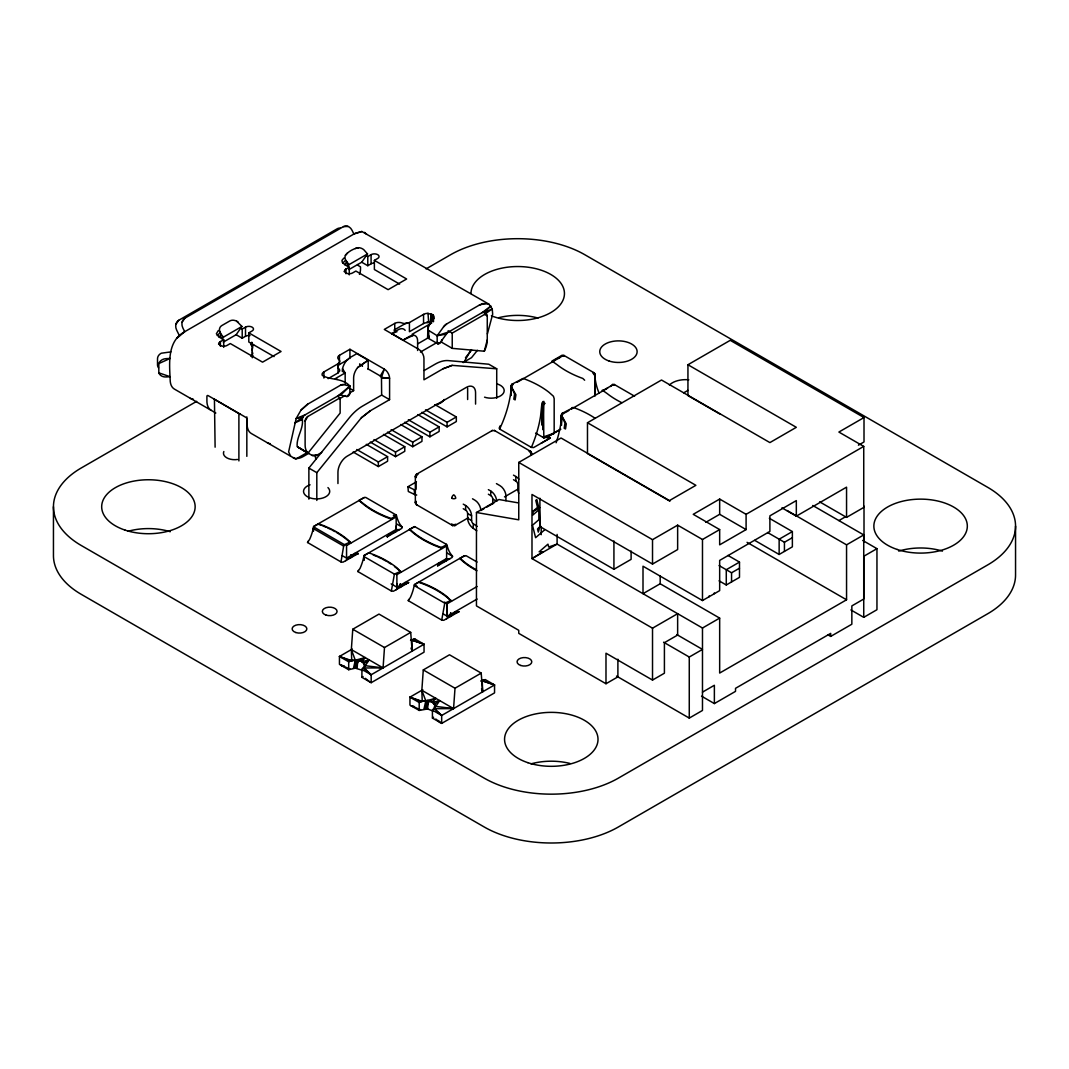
<?xml version="1.0" encoding="UTF-8"?>
<svg xmlns="http://www.w3.org/2000/svg" width="1069" height="1069" viewBox="0 0 1069 1069"><rect width="100%" height="100%" fill="white"/><g stroke="black" fill="none" stroke-linecap="round" stroke-linejoin="round"><path stroke-width="1.5" d="M863.739 617.347L863.739 556.294L876.954 548.664L876.954 609.718L863.739 617.347L850.897 609.931M510.822 395.463L511.583 384.426L523.102 378.439A93.457 53.958 0 0 1 548.985 392.296L553.435 396.252L554.17 398.657L554.17 433.159L553.435 434.134M561.185 424.901L561.933 413.503L573.465 407.516A93.457 53.958 0 0 1 594.939 418.166M363.901 560.303L363.914 555.626L414.625 526.603L446.882 544.615A40.809 26.778 -63.6 0 0 450.423 553.528L452.561 556.254L452.174 557.43L437.622 565.822L439.052 563.817L438.544 563.163M363.901 560.062L363.914 555.626L368.818 552.82L374.484 554.905A93.457 53.958 0 0 1 397.053 567.946L401.129 572.196A93.457 53.958 0 0 0 394.514 566.57M290.634 456.196L288.617 451.853L296.18 418.46L304.986 414.906L338.405 395.61A5.612 3.234 -60 0 1 340.677 395.116L346.81 396.532A2.806 1.617 -60 0 0 349.87 393.445L349.924 386.083C342.521 377.745 330.548 380.337 322.344 375.486A6.173 3.568 0 0 1 323.894 371.932L338.031 363.767L339.701 361.736A5.799 3.354 0 0 0 338.753 359.545A5.799 3.354 0 0 1 339.461 355.309L349.924 349.269L384.292 369.112A7.483 4.316 60 0 1 389.584 378.266L389.584 399.646L370.408 410.71L361.375 417.765L316.812 472.672L316.812 500.439M594.939 395.624L595.086 374.27L594.351 372.974L563.537 355.189L551.764 361.897M433.145 321.248L433.212 315.088L428.001 313.351A6.173 3.568 0 0 0 423.551 314.393L409.414 322.557L405.873 323.533A5.799 3.354 0 0 1 402.078 322.985A5.799 3.354 0 0 0 394.755 323.399L384.292 329.426L418.66 349.269A7.483 4.316 60 0 1 423.952 358.436L423.952 379.802L443.114 368.738L452.16 365.357L496.724 368.792L496.724 398.202M433.773 318.95L433.212 315.088L433.52 321.742M438.023 343.884L427.613 337.924L427.894 327.154L433.68 318.415L433.814 315.889M511.182 394.688L511.329 386.764L513.173 384.172L511.583 384.426M561.519 425.342L561.693 415.841L563.537 413.249L561.933 413.503M411.004 648.068L412.14 651.115L410.71 632.407L378.987 614.087L352.77 629.227L351.34 649.591L351.728 660.629L348.694 661.791L339.448 656.46L339.448 664.383L348.694 669.728L355.309 668.152L363.072 670.544M410.71 632.407L384.493 647.533L383.063 667.898L363.072 667.991L361.91 669.421L361.91 677.358L371.17 682.703L424.046 652.184L424.046 644.246L414.785 638.901L410.603 640.304L414.785 638.901M481.518 688.783L482.64 691.817L481.21 673.109L449.488 654.789L423.284 669.929L421.841 690.293L422.228 701.331L419.195 702.493L409.948 697.162L409.948 705.099L419.195 710.431L427.64 708.961L433.586 711.259M481.21 673.109L455.006 688.236L453.563 708.6L433.586 708.707L432.424 710.137L432.424 718.074L441.671 723.406L494.546 692.886L494.546 684.948L485.286 679.603L481.103 681.006L485.286 679.603M357.126 668.259L357.727 660.401L350.111 660.508L348.694 661.791L348.694 669.728M427.64 708.961L428.228 701.104L420.611 701.224L419.195 702.493L419.195 710.431M476.827 530.785L473.046 528.233L473.393 523.863A2.806 1.617 60 0 1 471.589 520.536L471.589 515.819A8.418 4.851 60 0 0 465.63 505.517L463.251 504.14M428.001 313.351L428.682 322.464L430.313 323.038L431.074 313.858L431.355 321.729M431.555 321.809L432.277 314.393L432.825 321.007M252.11 350.191L252.818 346.73L250.921 344.084L251.79 342.214M368.204 369.406L368.204 360.213L356.832 353.652L350.218 357.474A11.251 6.494 -60 0 0 342.534 368.711L342.267 371.25L345.167 372.934L345.167 384.145M531.373 447.39A87.057 50.858 -61.3 0 0 540.567 416.229L541.903 403.254L543.052 401.423L544.375 404.323L543.533 404.603L543.787 435.471L544.375 436.633L554.17 433.159L544.642 437.742A1.871 1.082 -60 0 1 543.319 436.98L547.422 437.649L548.076 436.673L550.321 437.969L533.618 447.564L531.373 447.39L499.651 429.07L499.864 427.413M158.813 363.567L170.171 358.436L166.002 358.649A7.483 6.08 -9.2 0 0 158.813 363.567L158.813 372.827A7.483 6.08 -9.2 0 0 166.002 376.969L170.171 376.742L158.813 372.827M499.651 429.07L500.212 425.903L499.196 427.988L499.651 429.07L502.35 422.936A87.057 49.642 -58.8 0 0 511.329 386.764L510.848 385.722L510.875 395.463M407.289 582.725L408.545 582.618L393.392 591.237L391.361 591.01L357.928 571.581L360.066 568.294A40.809 21.834 -53.2 0 0 363.607 557.577L364.195 555.506M457.652 611.802L458.908 611.682L443.755 620.314L441.711 620.087L408.278 600.658L410.429 597.371A40.809 21.834 -53.2 0 0 413.97 586.654L414.558 584.583L419.168 581.897L424.834 583.981A93.457 53.958 0 0 1 447.417 597.023L451.492 601.272A93.457 53.958 0 0 0 424.714 584.543M342.24 555.626L346.556 558.112L396.252 529.422L396.118 514.977L365.718 497.419L364.262 497.526L313.511 526.523L313.511 531.213M250.921 356.298L252.818 353.652L252.297 351.875M412.14 651.115L411.752 640.077L424.046 644.246L371.17 674.766L361.91 669.421L364.329 667.003L364.476 663.943L360.494 660.508L357.727 660.401L355.309 668.152L355.309 660.214L351.34 649.591L383.063 667.898L364.649 665.613L363.072 662.005L357.126 659.707L351.728 660.629L339.448 656.46L352.302 649.03M434.842 707.718L433.907 709.014L434.976 704.658L431.007 701.224L428.228 701.104L425.809 708.854L425.809 700.917L421.841 690.293L453.563 708.6L435.163 706.315L433.586 702.707L427.64 700.409L422.228 701.331L409.948 697.162L422.803 689.732M562.214 355.189L561.559 356.244L563.363 355.964M602.114 390.973L613.9 384.265L634.598 396.211M441.657 339.808L441.657 342.254L452.227 348.36L484.31 351.22L487.264 339.915L487.264 315.93A3.741 2.165 -60 0 0 484.618 314.393L452.227 333.1L448.152 330.735M487.397 333.902L492.675 314.166L492.234 308.954L488.814 304.09L361.83 231.505L355.215 233.283L183.387 332.486C167.192 342.227 169.41 363.687 170.171 379.695A20.565 11.866 -60 0 0 174.421 389.103L215.818 413.008M356.926 553.648L358.182 553.542L343.029 562.16L340.998 561.933L343.643 546.059L344.445 544.682L350.204 541.97L350.766 543.119A93.457 53.958 0 0 0 336.374 532.402M391.361 591.01L394.408 574.106L400.741 571.26M441.711 620.087L444.771 603.183L451.105 600.324M544.442 530.024L535.596 537.707L532.482 525.267L538.976 519.614L539.284 509.445L532.656 515.205L533.084 511.236L537.52 507.374L535.783 500.412L536.798 499.517L539.284 509.445L539.912 526.549L538.308 532.108L537.52 528.981L539.912 526.549L539.912 498.221M340.998 561.933L307.565 542.504L307.952 541.328M357.928 571.581L358.315 570.405M396.118 514.977L396.519 515.539A40.809 26.778 -63.6 0 0 400.06 524.451L402.198 527.177L401.81 528.353L387.272 536.745L387.967 535.729M408.278 600.658L408.679 599.482M428.709 325.644L427.894 329.96L437.168 335.719L446.414 334.076A5.612 3.234 -60 0 1 448.686 331.938L482.106 312.642L490.912 306.028L483.976 312.455L492.234 308.954L484.751 314.166M355.309 668.152L358.609 660.548M425.809 708.854L429.11 701.251M358.088 659.907L353.478 668.259L355.309 660.214L365.224 657.595L361.91 661.791L369.179 659.894L363.941 667.671L371.17 674.766L371.17 682.703M428.589 700.609L423.992 708.961L425.809 700.917L435.724 698.298L432.424 702.493L439.693 700.596L434.442 708.386L441.671 715.468L441.671 723.406M308.072 452.975A18.694 10.797 -60 0 1 305.119 445.065L305.119 421.079L307.765 416.509L340.142 397.802L340.142 413.075L308.072 452.975L297.489 446.869L311.974 455.354A11.211 6.481 -60 0 0 317.573 454.793L321.729 452.401M381.646 378.266L389.584 378.266L381.473 377.41L380.323 375.981L384.292 369.112L381.473 377.41L381.646 395.062L362.485 406.126A37.388 21.58 -60 0 0 349.269 417.845L308.874 468.088L308.874 499.129M307.565 542.504L309.703 539.217A40.809 21.834 -53.2 0 0 313.244 528.514L313.832 526.442L318.749 523.81A93.457 53.958 0 0 1 350.204 541.97M463.799 362.458L471.175 349.67M343.911 258.043L342 260.328L342.227 262.146L344.726 264.618L346.717 261.798L347.786 266.381L349.002 264.644L345.701 260.221A7.483 5.893 35.1 0 1 345.394 255.331C348.427 251.375 353.692 248.529 358.609 247.701A7.483 5.893 35.1 0 1 363.848 249.745L367.509 253.954L361.71 262.212L348.895 269.602M175.85 324.455L178.63 320.339L337.243 228.766A7.483 6.067 71 0 1 340.33 228.138M182.051 322.317L184.83 318.201L343.443 226.628L348.147 226.428M340.677 395.116L349.924 386.083L343.523 384.599L340.49 385.241L307.631 404.216L301.017 410.082L296.18 418.46L303.115 416.87L294.857 422.896L302.34 419.476A3.741 2.165 -60 0 1 304.986 414.906M238.28 322.237L236.65 321.168A7.483 5.893 35.1 0 0 229.782 320.967L221.858 325.537A7.483 5.893 35.1 0 0 219.559 331.029L221.149 334.29L219.158 337.109L216.392 333.728L218.343 330.535M218.544 344.084L220.374 341.479M222.218 338.873L223.434 337.136L241.941 326.459L236.65 321.168M223.327 342.107L236.142 334.704L241.941 326.459M344.124 271.593L345.955 268.987M252.818 356.03L252.297 356.765L251.148 355.322L252.818 356.03L251.79 354.427M363.407 668.312L364.329 667.003M446.414 334.076L439.867 343.069A2.806 1.617 -60 0 1 437.168 342.494L437.168 335.719L443.568 326.833A7.483 4.316 -60 0 1 446.601 323.987L479.46 305.012L482.881 303.556L488.814 304.09M571.487 408.652L572.369 407.436M387.272 536.745L389.437 533.805L390.319 534.139L387.272 536.745L391.027 533.311L395.583 531.948L396.479 529.623L399.739 529.556M252.297 343.603L251.148 345.046L253.66 344.98L251.79 345.955L252.818 344.352L250.921 344.084M465.456 357.727L471.656 350.017M477.415 350.325L471.509 357.674L463.091 362.538M328.13 378.64L338.031 372.934L339.701 370.89A5.799 3.354 0 0 0 338.753 368.698A5.799 3.354 0 0 1 339.461 364.476L339.461 355.309M345.394 255.331L347.425 253.046M429.177 336.16L427.72 337.71M345.715 560.731L348.253 558.058L349.87 558.339L353.612 555.292L358.182 553.542L354.4 554.023L354.494 554.824L358.182 553.542M396.078 589.807L398.603 587.122L400.234 587.415L403.187 584.756L408.545 582.618L404.763 583.099L404.737 583.968L408.545 582.618M446.441 618.884L448.967 616.198L450.597 616.492L453.55 613.833L458.908 611.682L455.127 612.176L455.1 613.045L458.908 611.682M357.607 367.562L368.204 360.213L357.607 367.562A11.251 6.494 -60 0 0 353.625 377.811L353.625 390.639L349.389 393.085M346.81 396.532L349.87 393.445M595.086 374.831L594.605 375.313L592.747 372.72L593.683 372.587M217.221 335.532L220.134 332.713L219.559 331.029M342.788 263.041L345.701 260.221M443.568 326.833L446.601 323.987M428.682 322.464L429.417 321.782L430.313 323.038M437.622 565.822L441.804 562.094L445.933 561.025L446.294 559.06L450.089 558.633M301.017 410.082L307.631 404.216M176.773 338.338L184.71 331.724L182.839 327.929A7.483 6.067 71 0 1 184.83 318.201M338.405 395.61L349.924 386.083M361.375 417.765L370.408 410.71M541.128 443.274L550.321 437.969M361.91 677.358L363.072 676.543M432.424 718.074L433.586 717.246M363.941 663.542L369.179 659.894M434.442 704.244L439.693 700.596M391.307 518.545L391.949 519.347A93.457 53.958 0 0 1 358.997 500.319L363.072 503.339A93.457 53.958 0 0 0 385.642 516.38L391.307 518.545L395.931 515.833M546.753 437.435L560.824 429.203M349.002 264.644L367.509 253.954M220.388 346.222L220.388 341.639L223.702 339.728L223.702 347.372M240.712 328.196L242.209 329.052L245.509 327.141A4.677 2.699 0 0 1 252.11 327.141A4.677 2.699 0 0 1 252.11 330.962L248.81 332.86L248.81 342.027L274.052 356.592M345.968 273.731L345.968 269.147L349.269 267.237L349.269 274.867M366.279 255.691L367.776 256.56L371.077 254.649A4.677 2.699 0 0 1 377.691 254.649A4.677 2.699 0 0 1 377.691 258.457L374.377 260.368L374.377 269.522L399.619 284.1M236.142 334.704L242.209 338.205L245.509 336.294A4.677 2.699 0 0 1 250.026 335.599M361.71 262.212L367.776 265.713L371.077 263.802A4.677 2.699 0 0 1 374.377 263.014M196.669 401.343L81.257 467.968A94.954 54.826 0 0 0 81.257 545.497L484.137 778.098A94.954 54.826 0 0 0 618.43 778.098L987.743 564.886A94.954 54.826 0 0 0 987.743 487.357L584.863 254.756A94.954 54.826 0 0 0 450.57 254.756L426.037 268.907M240.218 414.144L238.895 414.906L238.895 460.926M393.94 330.121L406.888 322.651M339.461 364.476L348.614 359.184M392.136 334.062L394.755 332.553L394.755 323.399M428.656 321.756L423.551 323.56L409.414 331.724L409.414 322.557M335.265 378.653L345.167 372.934L342.534 368.711M411.979 334.356L431.782 322.918M405.164 330.334A11.251 6.494 -60 0 0 398.283 329.72L391.668 333.541L403.026 340.102L409.654 336.281L413.623 335.225A11.251 6.494 -60 0 1 417.605 340.877L417.605 350.498M417.632 343.911L428.95 337.376M339.474 398.804L345.14 395.53M420.438 352.062L437.408 342.267M424.233 370.475L435.19 364.155A37.388 21.58 -60 0 1 448.405 360.614L488.787 364.222L496.724 368.792M308.914 453.229L303.235 456.516A20.565 11.866 -60 0 1 292.946 457.532M378.346 466.565L378.346 461.982L387.593 456.65L387.593 461.22L378.346 466.565L353.131 452.013M395.53 456.65L395.53 452.067L404.777 446.722L404.777 451.305L395.53 456.65L370.315 442.085M412.714 446.722L412.714 442.152L421.961 436.807L421.961 441.377L412.714 446.722L387.499 432.17M429.898 436.807L429.898 432.223L439.145 426.878L439.145 431.462L429.898 436.807L404.683 422.255M447.083 426.878L447.083 422.308L456.329 416.963L456.329 421.547L447.083 426.878L421.867 412.327M517.022 382.314L555.84 359.906M557.751 358.796L560.637 357.126A1.871 1.082 60 0 0 560.143 357.407M416.335 474.382L492.395 430.46M416.723 495.027A8.418 4.851 60 0 1 414.598 494.493L408.305 491.486L407.97 486.729L415.894 482.146M612.577 384.265L611.922 385.321L613.726 385.04M565.942 412.22L568.828 410.549M571.701 408.892L607.633 388.141M346.556 558.112L346.556 545.604L396.211 516.888L393.339 515.231M551.537 434.321L558.726 430.166M617.895 659.199L617.895 676.864L605.989 683.732L518.759 633.369L518.759 630.322L476.453 605.896L476.453 512.492L518.759 519.815L518.759 462.423L561.051 438.009L669.435 500.586L695.879 485.326L587.482 422.749L587.482 453.577L669.916 501.174M587.482 422.749L661.511 380.016L769.894 442.593L796.325 427.319L687.942 364.743L687.942 395.583L719.664 413.89M687.942 364.743L730.234 340.33L864.006 417.551L864.006 441.965L858.42 445.185M409.921 529.315A93.457 53.958 0 0 0 441.377 547.488L442.312 548.41A93.457 53.958 0 0 1 409.36 529.396L414.625 526.603M476.453 512.492L498.929 499.517L518.452 502.898M683.732 392.817L687.942 390.385M454.726 525.627L468.249 517.81M481.05 510.434L483.883 508.791M486.729 507.147L493.838 503.045M504.488 496.898L517.997 489.094M446.615 545.978L446.615 558.499L396.92 587.188L396.866 574.654L446.615 545.978L446.08 544.148M532.803 511.704L539.818 507.655M417.137 586.36L414.278 584.703L463.933 555.987L466.044 555.68L477.095 562.053M476.948 570.752A93.457 53.958 0 0 1 459.723 558.459L464.988 555.68M444.37 602.074L447.23 603.731L477.081 586.52M557.31 543.961L531.988 558.593L652.518 628.184L677.639 613.686L677.639 635.053L664.41 642.683L664.41 673.203L652.518 680.071L605.989 653.212L605.989 683.732M477.095 599.054L447.27 616.265L442.967 613.78M746.095 514.323L719.664 499.063L693.233 514.323L719.664 529.583L719.664 544.843L746.095 529.583L746.095 514.323L863.739 446.401L863.739 507.454L846.554 517.369L819.642 501.842M518.759 462.423L652.518 539.658L677.639 525.16L702.48 539.498L719.664 529.583M864.006 417.551L838.884 432.05L863.739 446.401M539.912 526.549L613.927 569.283L631.111 559.354L631.111 551.029M705.754 522.353L719.664 514.323L746.095 529.583M787.078 510.501L846.554 544.843L846.554 599.789L719.664 673.056L719.664 618.109L702.48 628.024L557.096 544.094L548.691 547.021L547.969 544.148L539.123 551.831L543.226 551.764L531.988 558.593L531.988 494.466L652.518 564.058L677.639 549.56L677.639 525.16M719.664 618.109L660.188 583.768L643.003 593.683L643.003 566.209L702.48 600.551L719.664 590.636L719.664 560.41L769.894 531.413L769.894 515.846L796.325 500.586L796.325 516.153L781.933 507.842M432.424 710.137L441.671 715.468L494.546 684.948L482.253 680.779L482.64 691.817M796.325 516.153L846.554 487.157L846.554 517.369M726.279 584.984L739.494 577.354L739.494 562.094L726.279 569.724L726.279 584.984L719.09 580.841M779.141 554.464L792.37 546.834L792.37 531.574L779.141 539.204L779.141 554.464L754.727 540.366M719.076 565.568L731.557 572.77L739.494 568.2M767.636 532.549L784.432 542.25L792.37 537.667M838.884 520.59L845.86 516.568M846.554 544.843L863.739 534.928L863.739 599.041L851.846 605.909L851.846 624.216L830.693 636.416L827.807 634.759M663.582 642.202L689.264 657.034L702.48 649.404L676.797 634.572M702.48 692.137L714.373 685.269L714.373 703.576L701.531 696.16M616.506 676.076L689.264 718.087L702.48 710.444L702.48 628.024M714.373 703.576L735.525 691.362L735.525 688.316L830.693 633.369L830.693 636.416M561.733 355.469L551.965 361.068L556.936 364.596A93.457 53.958 0 0 0 582.832 378.453L584.649 380.217M419.168 581.897L418.54 582.244A93.457 53.958 0 0 1 423.511 584.062M359.384 500.118L364.262 497.526M441.377 547.488L446.294 544.909M358.89 660.629L365.224 657.595M429.391 701.331L435.724 698.298M403.026 340.102L413.623 335.225M429.043 321.689L426.772 322.571L428.001 322.517M443.114 368.738L452.16 365.357M437.168 335.719L448.686 331.938M361.83 231.505L353.892 234.044L352.022 230.249A7.483 6.067 71 0 0 343.443 226.628M318.749 523.81L317.814 524.091A93.457 53.958 0 0 1 321.569 525.44M251.148 343.122L252.11 342.815M602.328 390.145L607.299 393.673A93.457 53.958 0 0 0 621.757 402.679M479.46 305.012L486.074 303.235M350.632 660.936L352.89 660.401M423.391 701.104L421.133 701.638L409.948 697.162M355.349 248.462L358.609 247.701M311.974 455.354L317.573 454.793M427.613 337.924L428.709 337.617L428.709 330.829M170.88 351.888L161.245 353.224A7.483 6.08 -9.2 0 0 157.517 358.716L157.517 364.823A7.483 6.08 -9.2 0 0 158.519 367.816M437.168 342.494L439.867 343.069M357.727 660.401L359.986 660.936M428.228 701.104L430.486 701.638M350.111 669.06L340.77 665.159L343.951 665.934M420.611 709.763L411.271 705.861L414.451 706.636M336.187 379.054L337.39 379.401M340.77 665.159L343.897 666.121M411.271 705.861L414.398 706.836M411.752 640.077L424.046 644.246M482.253 680.779L494.546 684.948M354.627 553.461L355.67 553.809M404.991 582.525L406.033 582.886M455.354 611.602L456.383 611.962M339.448 656.46L349.229 660.375M407.97 486.729L414.264 489.722A2.806 1.617 60 0 0 416.068 488.493L416.068 483.763A8.418 4.851 60 0 1 416.429 481.625M484.618 314.393L487.264 315.93M812.761 505.49L863.739 534.928M862.696 540.433L876.954 548.664M374.377 260.368L406.634 278.996L388.127 289.672L355.87 271.058L352.57 272.956A4.677 2.699 0 0 1 345.968 272.956A4.677 2.699 0 0 1 345.968 269.147M344.726 264.618L349.269 267.237M769.333 518.265L792.37 531.574M747.057 542.344L846.554 599.789M535.596 433.079L543.974 437.916M727.976 555.439L739.494 562.094M494.386 430.46L530.799 451.492M435.03 404.67L456.329 416.963M359.598 364.021L362.364 365.611M367.896 368.805L380.323 375.981M359.678 364.476L362.511 366.119M417.845 414.585L439.145 426.878M381.646 395.062L389.584 399.646M513.481 475.144L515.859 476.52A8.418 4.851 60 0 1 518.839 479.153M513.481 479.727L515.859 481.09A2.806 1.617 60 0 1 517.85 484.524L517.85 489.255A8.418 4.851 60 0 0 518.746 493.397M349.403 388.194L353.625 390.639M248.81 332.86L281.067 351.487L262.56 362.164L230.303 343.55L227.002 345.461A4.677 2.699 0 0 1 220.388 345.461A4.677 2.699 0 0 1 220.388 341.639M400.661 424.513L421.961 436.807M496.43 483.616L499.998 485.673A8.418 4.851 60 0 1 505.944 495.976L505.944 500.706M337.43 396.238L340.142 397.802M488.373 489.642L490.751 491.018A8.418 4.851 60 0 1 496.697 501.321L492.729 499.023A2.806 1.617 60 0 0 490.751 495.588L490.751 491.018M223.702 339.728L219.158 337.109L223.434 337.136L221.149 334.29M488.373 494.225L490.751 495.588M383.477 434.428L404.777 446.722M472.511 498.795L474.89 500.172A8.418 4.851 60 0 1 480.836 510.474M366.306 444.343L387.593 456.65M463.251 508.724L465.63 510.1A2.806 1.617 60 0 1 467.621 513.534L467.621 518.251A8.418 4.851 60 0 0 473.046 528.233M467.621 513.534L471.589 515.819M467.621 518.251L471.589 520.536M416.335 504.595L452.748 525.627M213.787 398.871L239.563 413.957M308.874 468.088L316.812 472.672M314.045 527.137L344.445 544.682M364.008 556.561L394.408 574.106M414.358 585.638L444.771 603.183M313.244 528.514L343.643 546.059M391.174 583.874L396.92 587.188L396.92 583.58M352.77 629.227L384.493 647.533M423.284 669.929L455.006 688.236M425.529 409.828L447.083 422.308M408.345 419.743L429.898 432.223M391.16 429.658L412.714 442.152M373.976 439.586L395.53 452.067M356.792 449.501L378.346 461.982M446.989 553.007L452.561 556.254M396.626 523.944L402.198 527.177M473.393 523.863L477.175 526.429M435.831 719.049L440.348 722.644L438.384 720.533M365.331 678.347L369.847 681.942M436.125 710.858L441.671 715.468M364.516 669.234L371.17 674.766M345.501 544.682L346.556 545.604M446.214 602.836L447.23 603.731L447.27 616.265L447.23 603.731M395.864 573.759L396.866 574.654M364.556 232.347L366.667 234.298M561.238 424.54L561.212 414.799L566.276 423.845L565.501 428.99L564.191 428.241L564.966 423.083L561.693 415.841A87.057 49.642 -58.8 0 1 556.147 442.766M433.907 703.616L434.842 704.925M363.407 662.914L364.329 664.21M214.441 399.459L215.11 447.189M179.472 335.8L176.639 330.067A7.483 6.067 71 0 1 178.63 320.339M614.381 384.546L614.555 385.321M564.018 355.469L564.205 356.244M252.297 357.768L252.11 344.084M414.264 489.722L414.598 494.493M594.885 390.065L594.979 394.942L595.086 374.27L595.099 395.851M561.212 415.36L561.252 425.088M510.848 386.283L510.888 394.381M1015.55 526.122L1015.55 574.962A94.954 54.826 0 0 1 987.743 613.726L618.43 826.938A94.954 54.826 0 0 1 484.137 826.938L81.257 594.337A94.954 54.826 0 0 1 53.45 555.573L53.45 506.733M864.006 506.091L864.006 541.756M784.432 542.25L784.432 551.404M731.557 572.77L731.557 581.937M719.664 499.063L719.664 514.323M702.48 539.498L702.48 600.551M689.264 657.034L689.264 718.087M660.188 575.683L660.188 583.768M652.518 539.658L652.518 564.058M652.518 628.184L652.518 680.071M613.927 540.954L613.927 569.283M557.096 534.406L557.096 544.094M541.221 526.509L541.221 534.714M515.859 476.52L515.859 481.09M492.729 499.023L492.729 503.753M475.571 404.095L475.571 392.724A13.082 7.55 -60 0 0 466.325 387.392L347.211 456.156A13.082 7.55 -60 0 0 337.951 472.177L337.951 483.549M467.634 388.154L467.634 399.525M465.63 505.517L465.63 510.1M452.227 333.1L452.227 348.36M423.551 314.393L423.551 323.56M415.347 476.093L415.347 502.884M396.252 525.814L396.252 529.422M371.077 254.649L371.077 263.802M367.776 256.56L367.776 265.713M349.924 349.269L349.924 358.436M338.031 363.767L338.031 372.934M323.894 371.932L323.894 378.038M302.34 419.476C303.649 428.856 296.166 437.368 297.209 446.601L306.963 452.681L295.752 459.149L251.349 433.52A20.565 11.866 -60 0 1 247.099 424.099L247.099 419.636A1.871 1.082 60 0 0 245.776 417.338L208.228 395.677A1.871 1.082 60 0 0 206.905 396.439L206.905 400.902A20.565 11.866 -60 0 0 211.168 410.322M246.832 416.897L246.832 456.343M245.509 327.141L245.509 336.294M242.209 329.052L242.209 338.205M417.057 505.022A2.806 1.617 -60 0 1 416.068 503.606A2.806 1.617 0 0 1 416.068 501.321A2.806 1.617 60 0 0 416.335 502.617M491.673 430.887A2.806 1.617 60 0 1 493.397 430.727A2.806 1.617 -60 0 1 495.107 430.887M322.785 525.908A93.457 53.958 0 0 1 326.379 527.391M327.555 527.912A93.457 53.958 0 0 1 330.976 529.516M332.085 530.077A93.457 53.958 0 0 1 334.971 531.614M476.413 569.857A93.457 53.958 0 0 1 460.271 558.392M714.292 592.948A3.741 2.165 -60 0 1 714.373 593.683M709.094 596.743A3.741 2.165 -60 0 1 709.188 595.901M564.512 413.048A1.871 1.082 60 0 1 564.993 412.768M610.506 386.484A1.871 1.082 60 0 1 610.987 386.203M545.123 403.374A1.871 1.082 0 0 1 543.319 403.093A1.871 1.082 -60 0 1 543.974 401.396M599.161 393.245A87.057 51.512 -60.6 0 1 594.605 373.789M487.264 339.915A18.694 10.797 -60 0 1 484.31 351.22M305.119 421.079A3.741 2.165 -60 0 1 307.765 416.509M482.106 312.642A3.741 2.165 -60 0 1 484.658 313.431M395.797 332.071A5.799 3.354 0 0 1 396.987 331.751M340.49 385.241A7.483 4.316 -60 0 1 343.523 384.599M357.514 264.551A7.483 4.316 0 0 0 359.264 266.141L360.507 266.862L360.507 269.174A11.211 6.481 -60 0 1 359.438 274.359M270.323 443.662A20.565 11.866 -60 0 1 267.303 442.726M193.395 399.245A20.565 11.866 -60 0 1 190.376 398.309M373.148 554.985A93.457 53.958 0 0 1 376.742 556.468M377.905 556.989A93.457 53.958 0 0 1 381.339 558.593M382.448 559.154A93.457 53.958 0 0 1 386.737 561.479M388.114 562.281A93.457 53.958 0 0 1 390.773 563.951M530.999 763.867A46.729 26.979 0 0 1 569.977 763.453M128.12 531.266A46.729 26.979 0 0 1 170.252 531.721M669.394 385.04A18.694 10.797 0 0 1 688.824 379.816M237.572 459.47A11.211 6.481 0 0 1 223.835 451.532M327.956 487.584A13.082 7.55 0 0 1 323.159 497.913A13.082 7.55 0 0 1 305.293 495.147A13.082 7.55 0 0 1 310.077 484.818M497.633 384.092A13.082 7.55 0 0 1 502.43 394.408A13.082 7.55 0 0 1 484.551 397.174M470.988 293.521A46.729 26.979 0 0 1 526.964 267.076A46.729 26.979 0 0 1 560.784 303.997A46.729 26.979 0 0 1 491.393 315.823M499.023 317.627A46.729 26.979 0 0 1 538.001 318.054M898.748 551.11A46.729 26.979 0 0 1 942.444 551.11M444.25 399.459A13.082 7.55 0 0 1 435.003 404.804M315.876 458.989A13.082 7.55 0 0 1 315.876 455.073M542.571 404.603L542.264 425.382L541.729 421.146L542.571 404.603L543.533 404.603L542.825 429.698L542.571 404.603M514.617 394.007L513.828 399.165L515.138 399.913L515.926 394.768L511.329 386.764L514.617 394.007M400.354 583.901L399.9 585.01L401.637 585.558L400.354 583.901M450.717 612.978L450.263 614.074L452 614.622L450.717 612.978M439.8 562.869L438.33 564.806L440.802 563.149L439.8 562.869M353.612 555.292L352.476 555.867L350.806 554.744L353.612 555.292M451.759 524.211A2.806 1.617 -60 0 0 453.737 525.36A2.806 1.617 60 0 0 455.728 524.211A2.806 1.617 0 0 1 451.759 524.211M416.068 475.371A2.806 1.617 0 0 0 416.068 477.656A2.806 1.617 -60 0 1 418.046 474.222A2.806 1.617 60 0 0 416.068 475.371M451.759 498.261A2.806 1.617 0 0 0 455.728 498.261A2.806 1.617 60 0 0 453.737 494.827A2.806 1.617 -60 0 0 451.759 498.261M531.066 454.766A2.806 1.617 0 0 0 531.066 452.481A2.806 1.617 -60 0 0 529.075 451.332A2.806 1.617 60 0 1 531.066 454.766M295.806 632.527A7.363 4.249 0 0 0 306.843 628.853A7.363 4.249 0 0 0 295.806 625.178A7.363 4.249 0 0 0 295.806 632.527M520.75 665.479A7.363 4.249 0 0 0 531.787 661.805A7.363 4.249 0 0 0 520.75 658.116A7.363 4.249 0 0 0 520.75 665.479M326.018 615.089A7.363 4.249 0 0 0 337.069 611.401A7.363 4.249 0 0 0 326.018 607.726A7.363 4.249 0 0 0 326.018 615.089M527.926 762.705A46.729 26.979 0 0 0 598.012 739.334A46.729 26.979 0 0 0 527.926 715.976A46.729 26.979 0 0 0 527.926 762.705M125.046 530.104A46.729 26.979 0 0 0 195.146 506.733A46.729 26.979 0 0 0 125.046 483.375A46.729 26.979 0 0 0 125.046 530.104M609.089 361.015A18.694 10.797 0 0 0 637.124 351.674A18.694 10.797 0 0 0 609.089 342.321A18.694 10.797 0 0 0 609.089 361.015M897.225 549.479A46.729 26.979 0 0 0 967.325 526.122A46.729 26.979 0 0 0 897.225 502.751A46.729 26.979 0 0 0 897.225 549.479"/></g></svg>
